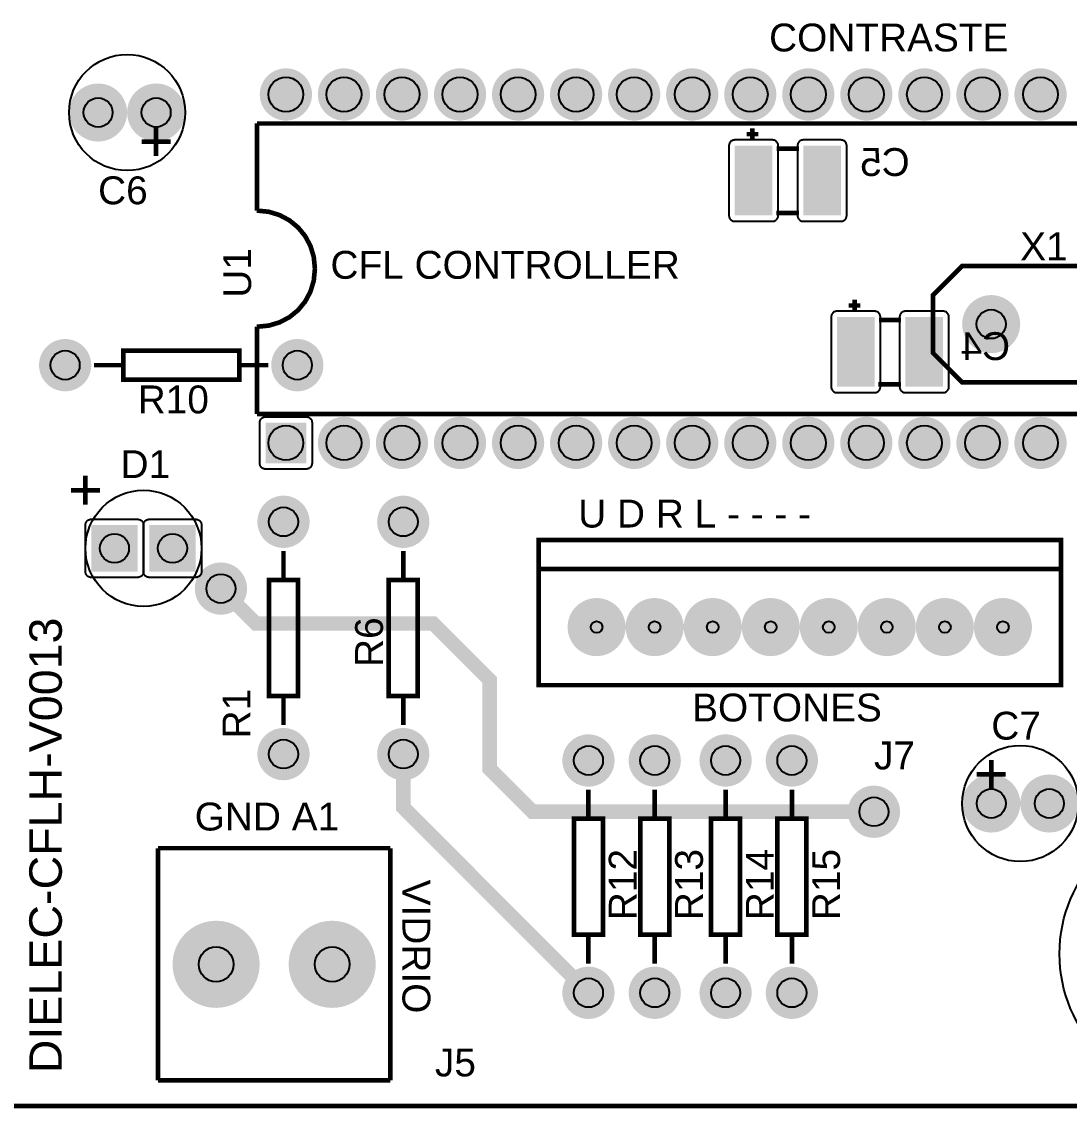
# Model space of a CAD drawing. Header units: inches. Extents: x -2.67 to 2.67, y -2.11 to 2.11.
# Drawn here: x -1.514 to 0.29, y -2.015 to -0.144 of the extents above; entities that cross this region are included whole.
import ezdxf

# ---------------------------------------------------------------- set-up
doc = ezdxf.new("R2010")
doc.units = ezdxf.units.IN
doc.layers.get('0').update_dxf_attribs({"linetype": 'CONTINUOUS'})

# ---------------------------------------------------------------- blocks, each defined once
blk = doc.blocks.new('RPAD')
blk.add_trace([(-0.5, -0.5), (-0.5, 0.5), (0.5, -0.5), (0.5, 0.5)])
blk = doc.blocks.new('EPAD')
at = {"const_width": 0.5}
blk.add_lwpolyline([(-0.25, 0, 1), (0.25, 0, 1)], format="xyb", close=True, dxfattribs=at)

msp = doc.modelspace()

# ---------------------------------------------------------------- linework, layer by layer
for points, const_width in [([(-2.669606, -2.011417), (2.669606, -2.011417), (2.669606, 2.105906), (-2.669606, 2.105906), (-2.669606, -2.011417)], 0.008), ([(-2.669606, -2.011417), (2.669606, -2.011417), (2.669606, 2.105906), (-2.669606, 2.105906), (-2.669606, -2.011417)], 0.008), ([(-2.669606, -2.011417), (2.669606, -2.011417), (2.669606, 2.105906), (-2.669606, 2.105906), (-2.669606, -2.011417)], 0.008), ([(-1.10937, -0.469685), (-1.10937, -0.319685)], 0.008), ([(-1.10937, -0.319685), (0.89063, -0.319685)], 0.008), ([(-1.10937, -0.469685), (-1.10937, -0.319685)], 0.008), ([(-1.10937, -0.319685), (0.89063, -0.319685)], 0.008), ([(-1.10937, -0.469685), (-1.10937, -0.319685)], 0.008), ([(-1.10937, -0.319685), (0.89063, -0.319685)], 0.008), ([(-1.282921, -0.37578), (-1.282921, -0.32578)], 0.008), ([(-1.282921, -0.37578), (-1.282921, -0.32578)], 0.008), ([(-1.282921, -0.37578), (-1.282921, -0.32578)], 0.008), ([(-0.245606, -0.338071), (-0.265606, -0.338071)], 0.008), ([(-0.245606, -0.338071), (-0.265606, -0.338071)], 0.008), ([(-0.245606, -0.338071), (-0.265606, -0.338071)], 0.008), ([(-0.255606, -0.348071), (-0.255606, -0.328071)], 0.008), ([(-0.255606, -0.348071), (-0.255606, -0.328071)], 0.008), ([(-0.255606, -0.348071), (-0.255606, -0.328071)], 0.008), ([(-1.257921, -0.35078), (-1.307921, -0.35078)], 0.008), ([(-1.257921, -0.35078), (-1.307921, -0.35078)], 0.008), ([(-1.257921, -0.35078), (-1.307921, -0.35078)], 0.008), ([(-0.175606, -0.363071), (-0.213606, -0.363071)], 0.008), ([(-0.175606, -0.363071), (-0.213606, -0.363071)], 0.008), ([(-0.175606, -0.363071), (-0.213606, -0.363071)], 0.008), ([(-1.00937, -0.569685), (-1.01137, -0.54931), (-1.01712, -0.530435), (-1.026245, -0.513435), (-1.03837, -0.498685), (-1.05312, -0.48656), (-1.07012, -0.477435), (-1.088995, -0.471685), (-1.10937, -0.469685)], 0.008), ([(-1.00937, -0.569685), (-1.01137, -0.54931), (-1.01712, -0.530435), (-1.026245, -0.513435), (-1.03837, -0.498685), (-1.05312, -0.48656), (-1.07012, -0.477435), (-1.088995, -0.471685), (-1.10937, -0.469685)], 0.008), ([(-1.00937, -0.569685), (-1.01137, -0.54931), (-1.01712, -0.530435), (-1.026245, -0.513435), (-1.03837, -0.498685), (-1.05312, -0.48656), (-1.07012, -0.477435), (-1.088995, -0.471685), (-1.10937, -0.469685)], 0.008), ([(-0.175606, -0.474071), (-0.214606, -0.474071)], 0.008), ([(-0.175606, -0.474071), (-0.214606, -0.474071)], 0.008), ([(-0.175606, -0.474071), (-0.214606, -0.474071)], 0.008), ([(0.105646, -0.565157), (0.405646, -0.565157), (0.455646, -0.615157), (0.455646, -0.715157), (0.405646, -0.765157), (0.105646, -0.765157), (0.055646, -0.715157), (0.055646, -0.615157), (0.105646, -0.565157)], 0.008), ([(0.105646, -0.565157), (0.405646, -0.565157), (0.455646, -0.615157), (0.455646, -0.715157), (0.405646, -0.765157), (0.105646, -0.765157), (0.055646, -0.715157), (0.055646, -0.615157), (0.105646, -0.565157)], 0.008), ([(0.105646, -0.565157), (0.405646, -0.565157), (0.455646, -0.615157), (0.455646, -0.715157), (0.405646, -0.765157), (0.105646, -0.765157), (0.055646, -0.715157), (0.055646, -0.615157), (0.105646, -0.565157)], 0.008), ([(-1.00937, -0.569685), (-1.01137, -0.590347), (-1.01712, -0.609357), (-1.026245, -0.626374), (-1.03837, -0.64106), (-1.05312, -0.653074), (-1.07012, -0.662076), (-1.088995, -0.667726), (-1.10937, -0.669685)], 0.008), ([(-1.00937, -0.569685), (-1.01137, -0.590347), (-1.01712, -0.609357), (-1.026245, -0.626374), (-1.03837, -0.64106), (-1.05312, -0.653074), (-1.07012, -0.662076), (-1.088995, -0.667726), (-1.10937, -0.669685)], 0.008), ([(-1.00937, -0.569685), (-1.01137, -0.590347), (-1.01712, -0.609357), (-1.026245, -0.626374), (-1.03837, -0.64106), (-1.05312, -0.653074), (-1.07012, -0.662076), (-1.088995, -0.667726), (-1.10937, -0.669685)], 0.008), ([(-0.069606, -0.633071), (-0.089606, -0.633071)], 0.008), ([(-0.069606, -0.633071), (-0.089606, -0.633071)], 0.008), ([(-0.069606, -0.633071), (-0.089606, -0.633071)], 0.008), ([(-0.079606, -0.643071), (-0.079606, -0.623071)], 0.008), ([(-0.079606, -0.643071), (-0.079606, -0.623071)], 0.008), ([(-0.079606, -0.643071), (-0.079606, -0.623071)], 0.008), ([(0.000394, -0.658071), (-0.037606, -0.658071)], 0.008), ([(0.000394, -0.658071), (-0.037606, -0.658071)], 0.008), ([(0.000394, -0.658071), (-0.037606, -0.658071)], 0.008), ([(-1.10937, -0.819685), (-1.10937, -0.669685)], 0.008), ([(-1.10937, -0.819685), (-1.10937, -0.669685)], 0.008), ([(-1.10937, -0.819685), (-1.10937, -0.669685)], 0.008), ([(-1.339685, -0.760827), (-1.139685, -0.760827), (-1.139685, -0.710827), (-1.339685, -0.710827), (-1.339685, -0.760827)], 0.008), ([(-1.339685, -0.760827), (-1.139685, -0.760827), (-1.139685, -0.710827), (-1.339685, -0.710827), (-1.339685, -0.760827)], 0.008), ([(-1.339685, -0.760827), (-1.139685, -0.760827), (-1.139685, -0.710827), (-1.339685, -0.710827), (-1.339685, -0.760827)], 0.008), ([(-1.339685, -0.735827), (-1.389685, -0.735827)], 0.008), ([(-1.339685, -0.735827), (-1.389685, -0.735827)], 0.008), ([(-1.339685, -0.735827), (-1.389685, -0.735827)], 0.008), ([(-1.089685, -0.735827), (-1.139685, -0.735827)], 0.008), ([(-1.089685, -0.735827), (-1.139685, -0.735827)], 0.008), ([(-1.089685, -0.735827), (-1.139685, -0.735827)], 0.008), ([(0.000394, -0.769071), (-0.038606, -0.769071)], 0.008), ([(0.000394, -0.769071), (-0.038606, -0.769071)], 0.008), ([(0.000394, -0.769071), (-0.038606, -0.769071)], 0.008), ([(-1.10937, -0.819685), (0.89063, -0.819685)], 0.008), ([(-1.10937, -0.819685), (0.89063, -0.819685)], 0.008), ([(-1.10937, -0.819685), (0.89063, -0.819685)], 0.008), ([(-1.404732, -0.926228), (-1.404732, -0.976228)], 0.008), ([(-1.404732, -0.926228), (-1.404732, -0.976228)], 0.008), ([(-1.404732, -0.926228), (-1.404732, -0.976228)], 0.008), ([(-1.429732, -0.951228), (-1.379732, -0.951228)], 0.008), ([(-1.429732, -0.951228), (-1.379732, -0.951228)], 0.008), ([(-1.429732, -0.951228), (-1.379732, -0.951228)], 0.008), ([(-0.62411, -1.286843), (0.27589, -1.286843), (0.27589, -1.036843), (-0.62411, -1.036843), (-0.62411, -1.286843)], 0.008), ([(-0.62411, -1.286843), (0.27589, -1.286843), (0.27589, -1.036843), (-0.62411, -1.036843), (-0.62411, -1.286843)], 0.008), ([(-0.62411, -1.286843), (0.27589, -1.286843), (0.27589, -1.036843), (-0.62411, -1.036843), (-0.62411, -1.286843)], 0.008), ([(-1.06352, -1.055551), (-1.06352, -1.105551)], 0.008), ([(-1.06352, -1.055551), (-1.06352, -1.105551)], 0.008), ([(-1.06352, -1.055551), (-1.06352, -1.105551)], 0.008), ([(-0.857173, -1.105551), (-0.857173, -1.055551)], 0.008), ([(-0.857173, -1.105551), (-0.857173, -1.055551)], 0.008), ([(-0.857173, -1.105551), (-0.857173, -1.055551)], 0.008), ([(-0.62411, -1.086843), (0.27589, -1.086843)], 0.008), ([(-0.62411, -1.086843), (0.27589, -1.086843)], 0.008), ([(-0.62411, -1.086843), (0.27589, -1.086843)], 0.008), ([(-1.08852, -1.305551), (-1.03852, -1.305551), (-1.03852, -1.105551), (-1.08852, -1.105551), (-1.08852, -1.305551)], 0.008), ([(-1.08852, -1.305551), (-1.03852, -1.305551), (-1.03852, -1.105551), (-1.08852, -1.105551), (-1.08852, -1.305551)], 0.008), ([(-1.08852, -1.305551), (-1.03852, -1.305551), (-1.03852, -1.105551), (-1.08852, -1.105551), (-1.08852, -1.305551)], 0.008), ([(-0.882173, -1.305551), (-0.832173, -1.305551), (-0.832173, -1.105551), (-0.882173, -1.105551), (-0.882173, -1.305551)], 0.008), ([(-0.882173, -1.305551), (-0.832173, -1.305551), (-0.832173, -1.105551), (-0.882173, -1.105551), (-0.882173, -1.305551)], 0.008), ([(-0.882173, -1.305551), (-0.832173, -1.305551), (-0.832173, -1.105551), (-0.882173, -1.105551), (-0.882173, -1.305551)], 0.008), ([(-0.046319, -1.504819), (-0.634282, -1.504819), (-0.708356, -1.430745), (-0.708356, -1.277967), (-0.805579, -1.180745), (-1.111134, -1.180745), (-1.171319, -1.12056)], 0.025), ([(-1.06352, -1.305551), (-1.06352, -1.355551)], 0.008), ([(-1.06352, -1.305551), (-1.06352, -1.355551)], 0.008), ([(-1.06352, -1.305551), (-1.06352, -1.355551)], 0.008), ([(-0.857173, -1.355551), (-0.857173, -1.305551)], 0.008), ([(-0.857173, -1.355551), (-0.857173, -1.305551)], 0.008), ([(-0.857173, -1.355551), (-0.857173, -1.305551)], 0.008), ([(-0.53811, -1.816567), (-0.857173, -1.497504), (-0.857173, -1.405551)], 0.025), ([(0.15585, -1.415622), (0.15585, -1.465622)], 0.008), ([(0.15585, -1.415622), (0.15585, -1.465622)], 0.008), ([(0.15585, -1.415622), (0.15585, -1.465622)], 0.008), ([(0.13085, -1.440622), (0.18085, -1.440622)], 0.008), ([(0.13085, -1.440622), (0.18085, -1.440622)], 0.008), ([(0.13085, -1.440622), (0.18085, -1.440622)], 0.008), ([(-0.53811, -1.466567), (-0.53811, -1.516567)], 0.008), ([(-0.53811, -1.466567), (-0.53811, -1.516567)], 0.008), ([(-0.53811, -1.466567), (-0.53811, -1.516567)], 0.008), ([(-0.423937, -1.466567), (-0.423937, -1.516567)], 0.008), ([(-0.423937, -1.466567), (-0.423937, -1.516567)], 0.008), ([(-0.423937, -1.466567), (-0.423937, -1.516567)], 0.008), ([(-0.30189, -1.466567), (-0.30189, -1.516567)], 0.008), ([(-0.30189, -1.466567), (-0.30189, -1.516567)], 0.008), ([(-0.30189, -1.466567), (-0.30189, -1.516567)], 0.008), ([(-0.187717, -1.466567), (-0.187717, -1.516567)], 0.008), ([(-0.187717, -1.466567), (-0.187717, -1.516567)], 0.008), ([(-0.187717, -1.466567), (-0.187717, -1.516567)], 0.008), ([(-0.56311, -1.716567), (-0.51311, -1.716567), (-0.51311, -1.516567), (-0.56311, -1.516567), (-0.56311, -1.716567)], 0.008), ([(-0.56311, -1.716567), (-0.51311, -1.716567), (-0.51311, -1.516567), (-0.56311, -1.516567), (-0.56311, -1.716567)], 0.008), ([(-0.56311, -1.716567), (-0.51311, -1.716567), (-0.51311, -1.516567), (-0.56311, -1.516567), (-0.56311, -1.716567)], 0.008), ([(-0.448937, -1.716567), (-0.398937, -1.716567), (-0.398937, -1.516567), (-0.448937, -1.516567), (-0.448937, -1.716567)], 0.008), ([(-0.448937, -1.716567), (-0.398937, -1.716567), (-0.398937, -1.516567), (-0.448937, -1.516567), (-0.448937, -1.716567)], 0.008), ([(-0.448937, -1.716567), (-0.398937, -1.716567), (-0.398937, -1.516567), (-0.448937, -1.516567), (-0.448937, -1.716567)], 0.008), ([(-0.32689, -1.716567), (-0.27689, -1.716567), (-0.27689, -1.516567), (-0.32689, -1.516567), (-0.32689, -1.716567)], 0.008), ([(-0.32689, -1.716567), (-0.27689, -1.716567), (-0.27689, -1.516567), (-0.32689, -1.516567), (-0.32689, -1.716567)], 0.008), ([(-0.32689, -1.716567), (-0.27689, -1.716567), (-0.27689, -1.516567), (-0.32689, -1.516567), (-0.32689, -1.716567)], 0.008), ([(-0.212717, -1.716567), (-0.162717, -1.716567), (-0.162717, -1.516567), (-0.212717, -1.516567), (-0.212717, -1.716567)], 0.008), ([(-0.212717, -1.716567), (-0.162717, -1.716567), (-0.162717, -1.516567), (-0.212717, -1.516567), (-0.212717, -1.716567)], 0.008), ([(-0.212717, -1.716567), (-0.162717, -1.716567), (-0.162717, -1.516567), (-0.212717, -1.516567), (-0.212717, -1.716567)], 0.008), ([(-1.279606, -1.967543), (-1.279606, -1.567543)], 0.008), ([(-0.879606, -1.567543), (-1.279606, -1.567543)], 0.008), ([(-1.279606, -1.967543), (-1.279606, -1.567543)], 0.008), ([(-0.879606, -1.567543), (-1.279606, -1.567543)], 0.008), ([(-1.279606, -1.967543), (-1.279606, -1.567543)], 0.008), ([(-0.879606, -1.567543), (-1.279606, -1.567543)], 0.008), ([(-0.879606, -1.967543), (-0.879606, -1.567543)], 0.008), ([(-0.879606, -1.967543), (-0.879606, -1.567543)], 0.008), ([(-0.879606, -1.967543), (-0.879606, -1.567543)], 0.008), ([(-0.53811, -1.716567), (-0.53811, -1.766567)], 0.008), ([(-0.53811, -1.716567), (-0.53811, -1.766567)], 0.008), ([(-0.53811, -1.716567), (-0.53811, -1.766567)], 0.008), ([(-0.423937, -1.716567), (-0.423937, -1.766567)], 0.008), ([(-0.423937, -1.716567), (-0.423937, -1.766567)], 0.008), ([(-0.423937, -1.716567), (-0.423937, -1.766567)], 0.008), ([(-0.30189, -1.716567), (-0.30189, -1.766567)], 0.008), ([(-0.30189, -1.716567), (-0.30189, -1.766567)], 0.008), ([(-0.30189, -1.716567), (-0.30189, -1.766567)], 0.008), ([(-0.187717, -1.716567), (-0.187717, -1.766567)], 0.008), ([(-0.187717, -1.716567), (-0.187717, -1.766567)], 0.008), ([(-0.187717, -1.716567), (-0.187717, -1.766567)], 0.008), ([(-0.879606, -1.967543), (-1.279606, -1.967543)], 0.008), ([(-0.879606, -1.967543), (-1.279606, -1.967543)], 0.008), ([(-0.879606, -1.967543), (-1.279606, -1.967543)], 0.008)]:
    msp.add_lwpolyline(points, dxfattribs=dict(const_width=const_width))
for points in [[(-0.221106, -0.348071), (-0.286106, -0.348071), (-0.287146, -0.348121), (-0.288151, -0.34827), (-0.289118, -0.348512), (-0.290042, -0.348843), (-0.290918, -0.349257), (-0.291742, -0.349752), (-0.29251, -0.350321), (-0.293216, -0.350961), (-0.293856, -0.351668), (-0.294425, -0.352435), (-0.29492, -0.353259), (-0.295335, -0.354135), (-0.295665, -0.355059), (-0.295907, -0.356026), (-0.296056, -0.357031), (-0.296106, -0.358071), (-0.296106, -0.478071), (-0.296056, -0.47911), (-0.295907, -0.480115), (-0.295665, -0.481082), (-0.295335, -0.482006), (-0.29492, -0.482883), (-0.294425, -0.483707), (-0.293856, -0.484474), (-0.293216, -0.48518), (-0.29251, -0.48582), (-0.291742, -0.48639), (-0.290918, -0.486885), (-0.290042, -0.487299), (-0.289118, -0.48763), (-0.288151, -0.487872), (-0.287146, -0.48802), (-0.286106, -0.488071), (-0.221106, -0.488071), (-0.220067, -0.48802), (-0.219062, -0.487872), (-0.218095, -0.48763), (-0.217171, -0.487299), (-0.216294, -0.486885), (-0.21547, -0.48639), (-0.214703, -0.48582), (-0.213997, -0.48518), (-0.213357, -0.484474), (-0.212787, -0.483707), (-0.212293, -0.482883), (-0.211878, -0.482006), (-0.211547, -0.481082), (-0.211305, -0.480115), (-0.211157, -0.47911), (-0.211106, -0.478071), (-0.211106, -0.358071), (-0.211157, -0.357031), (-0.211305, -0.356026), (-0.211547, -0.355059), (-0.211878, -0.354135), (-0.212293, -0.353259), (-0.212787, -0.352435), (-0.213357, -0.351668), (-0.213997, -0.350961), (-0.214703, -0.350321), (-0.21547, -0.349752), (-0.216294, -0.349257), (-0.217171, -0.348843), (-0.218095, -0.348512), (-0.219062, -0.34827), (-0.220067, -0.348121), (-0.221106, -0.348071)], [(-0.103106, -0.348071), (-0.168106, -0.348071), (-0.169146, -0.348121), (-0.170151, -0.34827), (-0.171118, -0.348512), (-0.172042, -0.348843), (-0.172918, -0.349257), (-0.173742, -0.349752), (-0.17451, -0.350321), (-0.175216, -0.350961), (-0.175856, -0.351668), (-0.176425, -0.352435), (-0.17692, -0.353259), (-0.177335, -0.354135), (-0.177665, -0.355059), (-0.177907, -0.356026), (-0.178056, -0.357031), (-0.178106, -0.358071), (-0.178106, -0.478071), (-0.178056, -0.47911), (-0.177907, -0.480115), (-0.177665, -0.481082), (-0.177335, -0.482006), (-0.17692, -0.482883), (-0.176425, -0.483707), (-0.175856, -0.484474), (-0.175216, -0.48518), (-0.17451, -0.48582), (-0.173742, -0.48639), (-0.172918, -0.486885), (-0.172042, -0.487299), (-0.171118, -0.48763), (-0.170151, -0.487872), (-0.169146, -0.48802), (-0.168106, -0.488071), (-0.103106, -0.488071), (-0.102067, -0.48802), (-0.101062, -0.487872), (-0.100095, -0.48763), (-0.099171, -0.487299), (-0.098294, -0.486885), (-0.09747, -0.48639), (-0.096703, -0.48582), (-0.095997, -0.48518), (-0.095357, -0.484474), (-0.094787, -0.483707), (-0.094293, -0.482883), (-0.093878, -0.482006), (-0.093547, -0.481082), (-0.093305, -0.480115), (-0.093157, -0.47911), (-0.093106, -0.478071), (-0.093106, -0.358071), (-0.093157, -0.357031), (-0.093305, -0.356026), (-0.093547, -0.355059), (-0.093878, -0.354135), (-0.094293, -0.353259), (-0.094787, -0.352435), (-0.095357, -0.351668), (-0.095997, -0.350961), (-0.096703, -0.350321), (-0.09747, -0.349752), (-0.098294, -0.349257), (-0.099171, -0.348843), (-0.100095, -0.348512), (-0.101062, -0.34827), (-0.102067, -0.348121), (-0.103106, -0.348071)], [(-0.045106, -0.643071), (-0.110106, -0.643071), (-0.111146, -0.643121), (-0.112151, -0.64327), (-0.113118, -0.643512), (-0.114042, -0.643843), (-0.114918, -0.644257), (-0.115742, -0.644752), (-0.11651, -0.645321), (-0.117216, -0.645961), (-0.117856, -0.646668), (-0.118425, -0.647435), (-0.11892, -0.648259), (-0.119335, -0.649135), (-0.119665, -0.650059), (-0.119907, -0.651026), (-0.120056, -0.652031), (-0.120106, -0.653071), (-0.120106, -0.773071), (-0.120056, -0.77411), (-0.119907, -0.775115), (-0.119665, -0.776082), (-0.119335, -0.777006), (-0.11892, -0.777883), (-0.118425, -0.778707), (-0.117856, -0.779474), (-0.117216, -0.78018), (-0.11651, -0.78082), (-0.115742, -0.78139), (-0.114918, -0.781885), (-0.114042, -0.782299), (-0.113118, -0.78263), (-0.112151, -0.782872), (-0.111146, -0.78302), (-0.110106, -0.783071), (-0.045106, -0.783071), (-0.044067, -0.78302), (-0.043062, -0.782872), (-0.042095, -0.78263), (-0.041171, -0.782299), (-0.040294, -0.781885), (-0.03947, -0.78139), (-0.038703, -0.78082), (-0.037997, -0.78018), (-0.037357, -0.779474), (-0.036787, -0.778707), (-0.036293, -0.777883), (-0.035878, -0.777006), (-0.035547, -0.776082), (-0.035305, -0.775115), (-0.035157, -0.77411), (-0.035106, -0.773071), (-0.035106, -0.653071), (-0.035157, -0.652031), (-0.035305, -0.651026), (-0.035547, -0.650059), (-0.035878, -0.649135), (-0.036293, -0.648259), (-0.036787, -0.647435), (-0.037357, -0.646668), (-0.037997, -0.645961), (-0.038703, -0.645321), (-0.03947, -0.644752), (-0.040294, -0.644257), (-0.041171, -0.643843), (-0.042095, -0.643512), (-0.043062, -0.64327), (-0.044067, -0.643121), (-0.045106, -0.643071)], [(0.072894, -0.643071), (0.007894, -0.643071), (0.006854, -0.643121), (0.005849, -0.64327), (0.004882, -0.643512), (0.003958, -0.643843), (0.003082, -0.644257), (0.002258, -0.644752), (0.00149, -0.645321), (0.000784, -0.645961), (0.000144, -0.646668), (-0.000425, -0.647435), (-0.00092, -0.648259), (-0.001335, -0.649135), (-0.001665, -0.650059), (-0.001907, -0.651026), (-0.002056, -0.652031), (-0.002106, -0.653071), (-0.002106, -0.773071), (-0.002056, -0.77411), (-0.001907, -0.775115), (-0.001665, -0.776082), (-0.001335, -0.777006), (-0.00092, -0.777883), (-0.000425, -0.778707), (0.000144, -0.779474), (0.000784, -0.78018), (0.00149, -0.78082), (0.002258, -0.78139), (0.003082, -0.781885), (0.003958, -0.782299), (0.004882, -0.78263), (0.005849, -0.782872), (0.006854, -0.78302), (0.007894, -0.783071), (0.072894, -0.783071), (0.073933, -0.78302), (0.074938, -0.782872), (0.075905, -0.78263), (0.076829, -0.782299), (0.077706, -0.781885), (0.07853, -0.78139), (0.079297, -0.78082), (0.080003, -0.78018), (0.080643, -0.779474), (0.081213, -0.778707), (0.081707, -0.777883), (0.082122, -0.777006), (0.082453, -0.776082), (0.082695, -0.775115), (0.082843, -0.77411), (0.082894, -0.773071), (0.082894, -0.653071), (0.082843, -0.652031), (0.082695, -0.651026), (0.082453, -0.650059), (0.082122, -0.649135), (0.081707, -0.648259), (0.081213, -0.647435), (0.080643, -0.646668), (0.080003, -0.645961), (0.079297, -0.645321), (0.07853, -0.644752), (0.077706, -0.644257), (0.076829, -0.643843), (0.075905, -0.643512), (0.074938, -0.64327), (0.073933, -0.643121), (0.072894, -0.643071)], [(-1.09437, -0.824685), (-1.02437, -0.824685), (-1.023331, -0.824735), (-1.022326, -0.824884), (-1.021359, -0.825126), (-1.020435, -0.825457), (-1.019558, -0.825871), (-1.018734, -0.826366), (-1.017967, -0.826935), (-1.017261, -0.827576), (-1.01662, -0.828282), (-1.016051, -0.829049), (-1.015557, -0.829873), (-1.015142, -0.83075), (-1.014811, -0.831674), (-1.014569, -0.832641), (-1.01442, -0.833646), (-1.01437, -0.834685), (-1.01437, -0.904685), (-1.01442, -0.905724), (-1.014569, -0.90673), (-1.014811, -0.907696), (-1.015142, -0.90862), (-1.015557, -0.909497), (-1.016051, -0.910321), (-1.01662, -0.911088), (-1.017261, -0.911794), (-1.017967, -0.912435), (-1.018734, -0.913004), (-1.019558, -0.913499), (-1.020435, -0.913913), (-1.021359, -0.914244), (-1.022326, -0.914486), (-1.023331, -0.914635), (-1.02437, -0.914685), (-1.09437, -0.914685), (-1.095409, -0.914635), (-1.096415, -0.914486), (-1.097381, -0.914244), (-1.098306, -0.913913), (-1.099182, -0.913499), (-1.100006, -0.913004), (-1.100774, -0.912435), (-1.10148, -0.911794), (-1.10212, -0.911088), (-1.102689, -0.910321), (-1.103183, -0.909497), (-1.103598, -0.90862), (-1.103929, -0.907696), (-1.104171, -0.90673), (-1.10432, -0.905724), (-1.10437, -0.904685), (-1.10437, -0.834685), (-1.10432, -0.833646), (-1.104171, -0.832641), (-1.103929, -0.831674), (-1.103598, -0.83075), (-1.103183, -0.829873), (-1.102689, -0.829049), (-1.10212, -0.828282), (-1.10148, -0.827576), (-1.100774, -0.826935), (-1.100006, -0.826366), (-1.099182, -0.825871), (-1.098306, -0.825457), (-1.097381, -0.825126), (-1.096415, -0.824884), (-1.095409, -0.824735), (-1.09437, -0.824685)], [(-1.394732, -1.001228), (-1.314732, -1.001228), (-1.313693, -1.001279), (-1.312688, -1.001427), (-1.311721, -1.001669), (-1.310797, -1.002), (-1.30992, -1.002415), (-1.309096, -1.002909), (-1.308329, -1.003479), (-1.307623, -1.004119), (-1.306983, -1.004825), (-1.306413, -1.005593), (-1.305919, -1.006417), (-1.305504, -1.007293), (-1.305173, -1.008217), (-1.304931, -1.009184), (-1.304783, -1.010189), (-1.304732, -1.011228), (-1.304732, -1.091228), (-1.304783, -1.092268), (-1.304931, -1.093273), (-1.305173, -1.09424), (-1.305504, -1.095164), (-1.305919, -1.09604), (-1.306413, -1.096864), (-1.306983, -1.097631), (-1.307623, -1.098338), (-1.308329, -1.098978), (-1.309096, -1.099547), (-1.30992, -1.100042), (-1.310797, -1.100457), (-1.311721, -1.100787), (-1.312688, -1.10103), (-1.313693, -1.101178), (-1.314732, -1.101228), (-1.394732, -1.101228), (-1.395772, -1.101178), (-1.396777, -1.10103), (-1.397744, -1.100787), (-1.398668, -1.100457), (-1.399544, -1.100042), (-1.400368, -1.099547), (-1.401136, -1.098978), (-1.401842, -1.098338), (-1.402482, -1.097631), (-1.403051, -1.096864), (-1.403546, -1.09604), (-1.403961, -1.095164), (-1.404291, -1.09424), (-1.404533, -1.093273), (-1.404682, -1.092268), (-1.404732, -1.091228), (-1.404732, -1.011228), (-1.404682, -1.010189), (-1.404533, -1.009184), (-1.404291, -1.008217), (-1.403961, -1.007293), (-1.403546, -1.006417), (-1.403051, -1.005593), (-1.402482, -1.004825), (-1.401842, -1.004119), (-1.401136, -1.003479), (-1.400368, -1.002909), (-1.399544, -1.002415), (-1.398668, -1.002), (-1.397744, -1.001669), (-1.396777, -1.001427), (-1.395772, -1.001279), (-1.394732, -1.001228)], [(-1.294732, -1.001228), (-1.214732, -1.001228), (-1.213693, -1.001279), (-1.212688, -1.001427), (-1.211721, -1.001669), (-1.210797, -1.002), (-1.20992, -1.002415), (-1.209096, -1.002909), (-1.208329, -1.003479), (-1.207623, -1.004119), (-1.206983, -1.004825), (-1.206413, -1.005593), (-1.205919, -1.006417), (-1.205504, -1.007293), (-1.205173, -1.008217), (-1.204931, -1.009184), (-1.204783, -1.010189), (-1.204732, -1.011228), (-1.204732, -1.091228), (-1.204783, -1.092268), (-1.204931, -1.093273), (-1.205173, -1.09424), (-1.205504, -1.095164), (-1.205919, -1.09604), (-1.206413, -1.096864), (-1.206983, -1.097631), (-1.207623, -1.098338), (-1.208329, -1.098978), (-1.209096, -1.099547), (-1.20992, -1.100042), (-1.210797, -1.100457), (-1.211721, -1.100787), (-1.212688, -1.10103), (-1.213693, -1.101178), (-1.214732, -1.101228), (-1.294732, -1.101228), (-1.295772, -1.101178), (-1.296777, -1.10103), (-1.297744, -1.100787), (-1.298668, -1.100457), (-1.299544, -1.100042), (-1.300368, -1.099547), (-1.301136, -1.098978), (-1.301842, -1.098338), (-1.302482, -1.097631), (-1.303051, -1.096864), (-1.303546, -1.09604), (-1.303961, -1.095164), (-1.304291, -1.09424), (-1.304533, -1.093273), (-1.304682, -1.092268), (-1.304732, -1.091228), (-1.304732, -1.011228), (-1.304682, -1.010189), (-1.304533, -1.009184), (-1.304291, -1.008217), (-1.303961, -1.007293), (-1.303546, -1.006417), (-1.303051, -1.005593), (-1.302482, -1.004825), (-1.301842, -1.004119), (-1.301136, -1.003479), (-1.300368, -1.002909), (-1.299544, -1.002415), (-1.298668, -1.002), (-1.297744, -1.001669), (-1.296777, -1.001427), (-1.295772, -1.001279), (-1.294732, -1.001228)]]:
    msp.add_lwpolyline(points, close=True)
for centre, radius in [((-1.332921, -0.30078), 0.1), ((-1.332921, -0.30078), 0.1), ((-1.332921, -0.30078), 0.1), ((-1.05937, -0.269685), 0.03), ((-0.95937, -0.269685), 0.03), ((-0.85937, -0.269685), 0.03), ((-0.75937, -0.269685), 0.03), ((-0.65937, -0.269685), 0.03), ((-0.55937, -0.269685), 0.03), ((-0.45937, -0.269685), 0.03), ((-0.35937, -0.269685), 0.03), ((-0.25937, -0.269685), 0.03), ((-0.15937, -0.269685), 0.03), ((-0.05937, -0.269685), 0.03), ((0.04063, -0.269685), 0.03), ((0.14063, -0.269685), 0.03), ((0.24063, -0.269685), 0.03), ((-1.382921, -0.30078), 0.025), ((-1.282921, -0.30078), 0.025), ((0.155646, -0.665157), 0.025), ((-1.439685, -0.735827), 0.025), ((-1.039685, -0.735827), 0.025), ((-1.05937, -0.869685), 0.03), ((-0.95937, -0.869685), 0.03), ((-0.85937, -0.869685), 0.03), ((-0.75937, -0.869685), 0.03), ((-0.65937, -0.869685), 0.03), ((-0.55937, -0.869685), 0.03), ((-0.45937, -0.869685), 0.03), ((-0.35937, -0.869685), 0.03), ((-0.25937, -0.869685), 0.03), ((-0.15937, -0.869685), 0.03), ((-0.05937, -0.869685), 0.03), ((0.04063, -0.869685), 0.03), ((0.14063, -0.869685), 0.03), ((0.24063, -0.869685), 0.03), ((-1.304732, -1.051228), 0.1), ((-1.304732, -1.051228), 0.1), ((-1.304732, -1.051228), 0.1), ((-1.06352, -1.005551), 0.025), ((-0.857173, -1.005551), 0.025), ((-1.354732, -1.051228), 0.025), ((-1.254732, -1.051228), 0.025), ((-1.304732, -1.051228), 0), ((-1.304732, -1.051228), 0), ((-1.304732, -1.051228), 0), ((-1.171319, -1.12056), 0.025), ((-0.52411, -1.186843), 0.01), ((-0.42411, -1.186843), 0.01), ((-0.32411, -1.186843), 0.01), ((-0.22411, -1.186843), 0.01), ((-0.12411, -1.186843), 0.01), ((-0.02411, -1.186843), 0.01), ((0.07589, -1.186843), 0.01), ((0.17589, -1.186843), 0.01), ((-1.06352, -1.405551), 0.025), ((-0.857173, -1.405551), 0.025), ((-0.53811, -1.416567), 0.025), ((-0.423937, -1.416567), 0.025), ((-0.30189, -1.416567), 0.025), ((-0.187717, -1.416567), 0.025), ((0.20585, -1.490622), 0.1), ((0.20585, -1.490622), 0.1), ((0.20585, -1.490622), 0.1), ((0.15585, -1.490622), 0.025), ((0.25585, -1.490622), 0.025), ((-0.046319, -1.504819), 0.025), ((0.516, -1.749543), 0.242565), ((0.516, -1.749543), 0.242565), ((0.516, -1.749543), 0.242565), ((-1.179606, -1.767543), 0.03), ((-0.979606, -1.767543), 0.03), ((-0.53811, -1.816567), 0.025), ((-0.423937, -1.816567), 0.025), ((-0.30189, -1.816567), 0.025), ((-0.187717, -1.816567), 0.025)]:
    msp.add_circle(centre, radius)

# ---------------------------------------------------------------- block references
for name, p, xscale, yscale in [('EPAD', (-1.05937, -0.269685), 0.09, 0.09), ('EPAD', (-1.05937, -0.269685), 0.07, 0.07), ('EPAD', (-0.95937, -0.269685), 0.09, 0.09), ('EPAD', (-0.95937, -0.269685), 0.07, 0.07), ('EPAD', (-0.85937, -0.269685), 0.09, 0.09), ('EPAD', (-0.85937, -0.269685), 0.07, 0.07), ('EPAD', (-0.75937, -0.269685), 0.09, 0.09), ('EPAD', (-0.75937, -0.269685), 0.07, 0.07), ('EPAD', (-0.65937, -0.269685), 0.09, 0.09), ('EPAD', (-0.65937, -0.269685), 0.07, 0.07), ('EPAD', (-0.55937, -0.269685), 0.09, 0.09), ('EPAD', (-0.55937, -0.269685), 0.07, 0.07), ('EPAD', (-0.45937, -0.269685), 0.09, 0.09), ('EPAD', (-0.45937, -0.269685), 0.07, 0.07), ('EPAD', (-0.35937, -0.269685), 0.09, 0.09), ('EPAD', (-0.35937, -0.269685), 0.07, 0.07), ('EPAD', (-0.25937, -0.269685), 0.09, 0.09), ('EPAD', (-0.25937, -0.269685), 0.07, 0.07), ('EPAD', (-0.15937, -0.269685), 0.09, 0.09), ('EPAD', (-0.15937, -0.269685), 0.07, 0.07), ('EPAD', (-0.05937, -0.269685), 0.09, 0.09), ('EPAD', (-0.05937, -0.269685), 0.07, 0.07), ('EPAD', (0.04063, -0.269685), 0.09, 0.09), ('EPAD', (0.04063, -0.269685), 0.07, 0.07), ('EPAD', (0.14063, -0.269685), 0.09, 0.09), ('EPAD', (0.14063, -0.269685), 0.07, 0.07), ('EPAD', (0.24063, -0.269685), 0.09, 0.09), ('EPAD', (0.24063, -0.269685), 0.07, 0.07), ('EPAD', (-1.382921, -0.30078), 0.1, 0.1), ('EPAD', (-1.382921, -0.30078), 0.08, 0.08), ('EPAD', (-1.282921, -0.30078), 0.1, 0.1), ('EPAD', (-1.282921, -0.30078), 0.08, 0.08), ('RPAD', (-0.253606, -0.418071), 0.065, 0.12), ('RPAD', (-0.135606, -0.418071), 0.065, 0.12), ('EPAD', (0.155646, -0.665157), 0.1, 0.1), ('EPAD', (0.155646, -0.665157), 0.08, 0.08), ('RPAD', (-0.077606, -0.713071), 0.065, 0.12), ('RPAD', (0.040394, -0.713071), 0.065, 0.12), ('EPAD', (-1.439685, -0.735827), 0.09, 0.09), ('EPAD', (-1.039685, -0.735827), 0.09, 0.09), ('EPAD', (-1.439685, -0.735827), 0.07, 0.07), ('EPAD', (-1.039685, -0.735827), 0.07, 0.07), ('RPAD', (-1.05937, -0.869685), 0.07, 0.07), ('EPAD', (-0.95937, -0.869685), 0.09, 0.09), ('EPAD', (-0.95937, -0.869685), 0.07, 0.07), ('EPAD', (-0.85937, -0.869685), 0.09, 0.09), ('EPAD', (-0.85937, -0.869685), 0.07, 0.07), ('EPAD', (-0.75937, -0.869685), 0.09, 0.09), ('EPAD', (-0.75937, -0.869685), 0.07, 0.07), ('EPAD', (-0.65937, -0.869685), 0.09, 0.09), ('EPAD', (-0.65937, -0.869685), 0.07, 0.07), ('EPAD', (-0.55937, -0.869685), 0.09, 0.09), ('EPAD', (-0.55937, -0.869685), 0.07, 0.07), ('EPAD', (-0.45937, -0.869685), 0.09, 0.09), ('EPAD', (-0.45937, -0.869685), 0.07, 0.07), ('EPAD', (-0.35937, -0.869685), 0.09, 0.09), ('EPAD', (-0.35937, -0.869685), 0.07, 0.07), ('EPAD', (-0.25937, -0.869685), 0.09, 0.09), ('EPAD', (-0.25937, -0.869685), 0.07, 0.07), ('EPAD', (-0.15937, -0.869685), 0.09, 0.09), ('EPAD', (-0.15937, -0.869685), 0.07, 0.07), ('EPAD', (-0.05937, -0.869685), 0.09, 0.09), ('EPAD', (-0.05937, -0.869685), 0.07, 0.07), ('EPAD', (0.04063, -0.869685), 0.09, 0.09), ('EPAD', (0.04063, -0.869685), 0.07, 0.07), ('EPAD', (0.14063, -0.869685), 0.09, 0.09), ('EPAD', (0.14063, -0.869685), 0.07, 0.07), ('EPAD', (0.24063, -0.869685), 0.09, 0.09), ('EPAD', (0.24063, -0.869685), 0.07, 0.07), ('EPAD', (-1.06352, -1.005551), 0.09, 0.09), ('EPAD', (-1.06352, -1.005551), 0.07, 0.07), ('EPAD', (-0.857173, -1.005551), 0.09, 0.09), ('EPAD', (-0.857173, -1.005551), 0.07, 0.07), ('RPAD', (-1.354732, -1.051228), 0.08, 0.08), ('RPAD', (-1.254732, -1.051228), 0.08, 0.08), ('EPAD', (-1.171319, -1.12056), 0.09, 0.09), ('EPAD', (-1.171319, -1.12056), 0.07, 0.07), ('EPAD', (-0.52411, -1.186843), 0.1, 0.1), ('EPAD', (-0.42411, -1.186843), 0.1, 0.1), ('EPAD', (-0.32411, -1.186843), 0.1, 0.1), ('EPAD', (-0.22411, -1.186843), 0.1, 0.1), ('EPAD', (-0.12411, -1.186843), 0.1, 0.1), ('EPAD', (-0.02411, -1.186843), 0.1, 0.1), ('EPAD', (0.07589, -1.186843), 0.1, 0.1), ('EPAD', (0.17589, -1.186843), 0.1, 0.1), ('EPAD', (-0.52411, -1.186843), 0.08, 0.08), ('EPAD', (-0.42411, -1.186843), 0.08, 0.08), ('EPAD', (-0.32411, -1.186843), 0.08, 0.08), ('EPAD', (-0.22411, -1.186843), 0.08, 0.08), ('EPAD', (-0.12411, -1.186843), 0.08, 0.08), ('EPAD', (-0.02411, -1.186843), 0.08, 0.08), ('EPAD', (0.07589, -1.186843), 0.08, 0.08), ('EPAD', (0.17589, -1.186843), 0.08, 0.08), ('EPAD', (-1.06352, -1.405551), 0.09, 0.09), ('EPAD', (-0.857173, -1.405551), 0.09, 0.09), ('EPAD', (-1.06352, -1.405551), 0.07, 0.07), ('EPAD', (-0.857173, -1.405551), 0.07, 0.07), ('EPAD', (-0.53811, -1.416567), 0.09, 0.09), ('EPAD', (-0.53811, -1.416567), 0.07, 0.07), ('EPAD', (-0.423937, -1.416567), 0.09, 0.09), ('EPAD', (-0.423937, -1.416567), 0.07, 0.07), ('EPAD', (-0.30189, -1.416567), 0.09, 0.09), ('EPAD', (-0.30189, -1.416567), 0.07, 0.07), ('EPAD', (-0.187717, -1.416567), 0.09, 0.09), ('EPAD', (-0.187717, -1.416567), 0.07, 0.07), ('EPAD', (0.15585, -1.490622), 0.1, 0.1), ('EPAD', (0.25585, -1.490622), 0.1, 0.1), ('EPAD', (0.15585, -1.490622), 0.08, 0.08), ('EPAD', (0.25585, -1.490622), 0.08, 0.08), ('EPAD', (-0.046319, -1.504819), 0.09, 0.09), ('EPAD', (-0.046319, -1.504819), 0.07, 0.07), ('EPAD', (-1.179606, -1.767543), 0.15, 0.15), ('EPAD', (-0.979606, -1.767543), 0.15, 0.15), ('EPAD', (-1.179606, -1.767543), 0.12, 0.12), ('EPAD', (-0.979606, -1.767543), 0.12, 0.12), ('EPAD', (-0.53811, -1.816567), 0.09, 0.09), ('EPAD', (-0.423937, -1.816567), 0.09, 0.09), ('EPAD', (-0.30189, -1.816567), 0.09, 0.09), ('EPAD', (-0.187717, -1.816567), 0.09, 0.09), ('EPAD', (-0.53811, -1.816567), 0.07, 0.07), ('EPAD', (-0.423937, -1.816567), 0.07, 0.07), ('EPAD', (-0.30189, -1.816567), 0.07, 0.07), ('EPAD', (-0.187717, -1.816567), 0.07, 0.07)]:
    msp.add_blockref(name, p, dxfattribs=dict(xscale=xscale, yscale=yscale))

# ---------------------------------------------------------------- texts
at = {"width": 1.041667}
for s, p in [('CONTRASTE', (-0.226929, -0.19563)), ('CONTRASTE', (-0.226929, -0.19563)), ('CONTRASTE', (-0.226929, -0.19563)), ('C6', (-1.382921, -0.45878)), ('C6', (-1.382921, -0.45878)), ('C6', (-1.382921, -0.45878)), ('X1', (0.205646, -0.555157)), ('X1', (0.205646, -0.555157)), ('X1', (0.205646, -0.555157)), ('CFL CONTROLLER', (-0.982606, -0.587071)), ('CFL CONTROLLER', (-0.982606, -0.587071)), ('CFL CONTROLLER', (-0.982606, -0.587071)), ('R10', (-1.314685, -0.818827)), ('R10', (-1.314685, -0.818827)), ('R10', (-1.314685, -0.818827)), ('D1', (-1.344232, -0.930228)), ('D1', (-1.344232, -0.930228)), ('D1', (-1.344232, -0.930228)), ('U D R L - - - -', (-0.555843, -1.015386)), ('U D R L - - - -', (-0.555843, -1.015386)), ('U D R L - - - -', (-0.555843, -1.015386)), ('BOTONES', (-0.359606, -1.349327)), ('BOTONES', (-0.359606, -1.349327)), ('BOTONES', (-0.359606, -1.349327)), ('C7', (0.15585, -1.380622)), ('C7', (0.15585, -1.380622)), ('C7', (0.15585, -1.380622)), ('J7', (-0.04611, -1.431843)), ('J7', (-0.04611, -1.431843)), ('J7', (-0.04611, -1.431843)), ('GND A1', (-1.21648, -1.537102)), ('GND A1', (-1.21648, -1.537102)), ('GND A1', (-1.21648, -1.537102)), ('J5', (-0.802606, -1.960543)), ('J5', (-0.802606, -1.960543)), ('J5', (-0.802606, -1.960543))]:
    msp.add_text(s, height=0.048, dxfattribs=at).set_placement(p)
at = {"text_generation_flag": 2, "width": 1.041667}
for s, p in [('C5', (0.015394, -0.410071)), ('C5', (0.015394, -0.410071)), ('C5', (0.015394, -0.410071)), ('C4', (0.188394, -0.727071)), ('C4', (0.188394, -0.727071)), ('C4', (0.188394, -0.727071))]:
    msp.add_text(s, height=0.048, dxfattribs=at).set_placement(p)
for s, height, rotation, width, p in [('U1', 0.048, 90, 1.041667, (-1.11937, -0.619685)), ('U1', 0.048, 90, 1.041667, (-1.11937, -0.619685)), ('U1', 0.048, 90, 1.041667, (-1.11937, -0.619685)), ('DIELEC-CFLH-V0013', 0.056, 90, 1.071429, (-1.445422, -1.955205)), ('DIELEC-CFLH-V0013', 0.056, 90, 1.071429, (-1.445422, -1.955205)), ('DIELEC-CFLH-V0013', 0.056, 90, 1.071429, (-1.445422, -1.955205)), ('R6', 0.048, 90, 1.041667, (-0.892173, -1.255551)), ('R6', 0.048, 90, 1.041667, (-0.892173, -1.255551)), ('R6', 0.048, 90, 1.041667, (-0.892173, -1.255551)), ('R1', 0.048, 90, 1.041667, (-1.12052, -1.378551)), ('R1', 0.048, 90, 1.041667, (-1.12052, -1.378551)), ('R1', 0.048, 90, 1.041667, (-1.12052, -1.378551)), ('R14', 0.048, 90, 1.041667, (-0.21889, -1.691567)), ('R14', 0.048, 90, 1.041667, (-0.21889, -1.691567)), ('R14', 0.048, 90, 1.041667, (-0.21889, -1.691567)), ('R12', 0.048, 90, 1.041667, (-0.45511, -1.691567)), ('R12', 0.048, 90, 1.041667, (-0.45511, -1.691567)), ('R12', 0.048, 90, 1.041667, (-0.45511, -1.691567)), ('R13', 0.048, 90, 1.041667, (-0.340937, -1.691567)), ('R13', 0.048, 90, 1.041667, (-0.340937, -1.691567)), ('R13', 0.048, 90, 1.041667, (-0.340937, -1.691567)), ('R15', 0.048, 90, 1.041667, (-0.104717, -1.691567)), ('R15', 0.048, 90, 1.041667, (-0.104717, -1.691567)), ('R15', 0.048, 90, 1.041667, (-0.104717, -1.691567)), ('VIDRIO', 0.048, -90, 1.041667, (-0.858557, -1.62172)), ('VIDRIO', 0.048, -90, 1.041667, (-0.858557, -1.62172)), ('VIDRIO', 0.048, -90, 1.041667, (-0.858557, -1.62172))]:
    msp.add_text(s, height=height, rotation=rotation, dxfattribs=dict(width=width)).set_placement(p)

doc.saveas('drawing.dxf')
